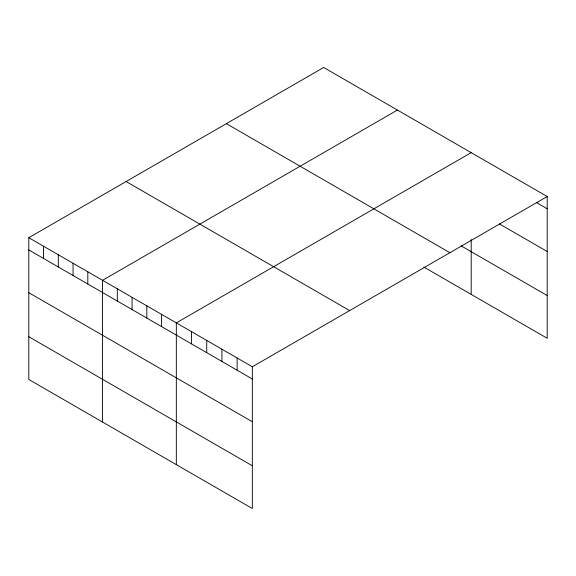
<?xml version="1.0" encoding="UTF-8"?>
<svg xmlns="http://www.w3.org/2000/svg" width="576" height="576" viewBox="0 0 576 576"><rect width="100%" height="100%" fill="white"/><g stroke="black" fill="none" stroke-linecap="round" stroke-linejoin="round"><path stroke-width="0.86" d="M547.2 196.531L252.331 366.768L252.331 508.529L28.8 379.469L28.8 237.715L323.669 67.471L547.2 196.531L547.2 338.285L423.835 267.062M397.433 110.059L102.564 280.303L102.564 422.057M471.197 152.647L176.328 322.891L176.328 464.645M536.558 202.608L547.2 208.75M499.32 223.855L547.2 251.496M461.102 245.837L547.2 295.538M226.361 123.653L449.892 252.706M126.108 181.534L349.639 310.586M28.8 237.715L252.331 366.768M28.8 249.941L252.331 378.994M28.8 292.687L252.331 421.74M28.8 336.73L252.331 465.782M471.197 239.573L471.197 294.408M237.132 357.991L237.132 370.217M221.933 349.214L221.933 361.44M206.734 340.445L206.734 352.663M191.534 331.668L191.534 343.894M161.575 314.374L161.575 326.599M146.822 305.856L146.822 318.082M132.07 297.338L132.07 309.564M117.317 288.821L117.317 301.046M87.811 271.786L87.811 284.011M73.058 263.268L73.058 275.494M58.306 254.75L58.306 266.976M43.553 246.233L43.553 258.458"/></g></svg>
